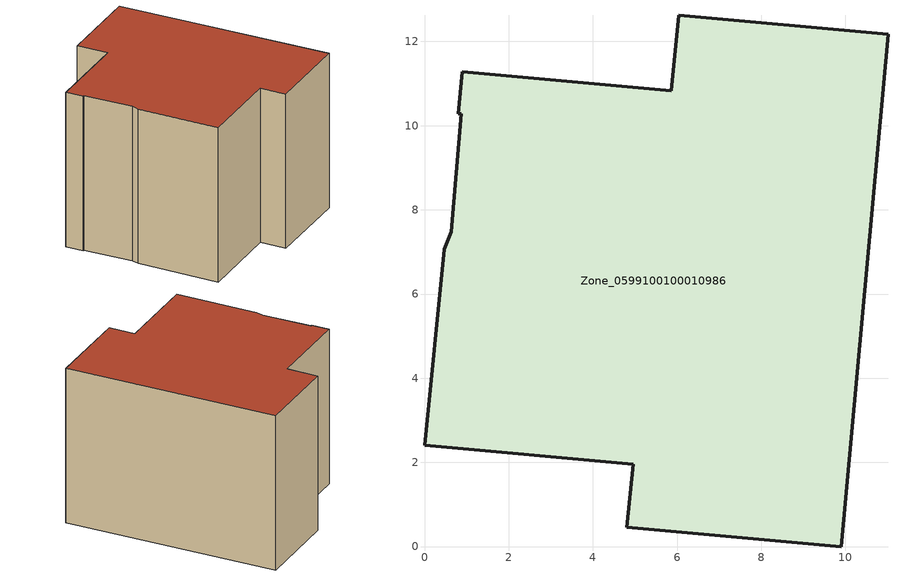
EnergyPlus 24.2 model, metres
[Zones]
Zone_0599100100010986
 floor ground (C_G): 0.63,7.48 0.87,10.28 0.8,10.29 0.9,11.28 5.86,10.83 6.04,12.62 11.01,12.17 9.9,0 4.81,0.47 4.96,1.96 0,2.41 0.47,7.07 z0
 wall outside (C_F): 0.8,10.29 0.87,10.28 0.63,7.48 0.47,7.07 0,2.41 4.96,1.96 4.81,0.47 9.9,0 11.01,12.17 6.04,12.62 5.86,10.83 0.9,11.28 0.8,10.29 z0:9.1
 roof outside (C_R): 0.87,10.28 0.63,7.48 0.47,7.07 0,2.41 4.96,1.96 4.81,0.47 9.9,0 11.01,12.17 6.04,12.62 5.86,10.83 0.9,11.28 0.8,10.29 z9.1
[BUILDING]
Pand.0599100100010986: North Axis=0; Terrain=City; Loads Convergence Tolerance Value=0.04; Temperature Convergence Tolerance Value=0.4; Solar Distribution=FullExterior; Maximum Number of Warmup Days=25; Minimum Number of Warmup Days=1
[Site:Location]
Rotterdam.The.Hague.AP_ZH_NLD Design_Conditions: Latitude=51.96; Longitude=4.45; Time Zone=1; Elevation=-4.5
[SITE:GROUNDTEMPERATURE:BUILDINGSURFACE]
18, 18, 18, 18, 18, 18, 18, 18, 18, 18, 18, 18
[MATERIAL] Thermal Absorptance=0.9; Solar Absorptance=0.7; Visible Absorptance=0.7
Name | Roughness | Thickness | Conductivity | Density | Specific Heat
G.TC.2015-2018 | MediumSmooth | 0.15 | 0.0428571 | 540 | 1210
F.TC.2015-2018 | Rough | 0.3 | 0.0666667 | 1920 | 840
R.TC.2015-2018 | MediumRough | 0.2 | 0.0333333 | 1500 | 1000
[CONSTRUCTION]
C_G: G.TC.2015-2018
C_F: F.TC.2015-2018
C_R: R.TC.2015-2018
[ZONE]
Zone_0599100100010986: Type=1; Multiplier=1; Ceiling Height=Autocalculate; Volume=Autocalculate; Floor Area=autocalculate; Part of Total Floor Area=Yes
[ZONEINFILTRATION:DESIGNFLOWRATE]
Infil_Zone_0599100100010986: Zone or ZoneList or Space or SpaceList=Zone_0599100100010986; Schedule=AlwaysOn; Design Flow Rate Calculation Method=Flow/Area; Flow Rate per Floor Area=0.0015; Constant Term Coefficient=1; Temperature Term Coefficient=0; Velocity Term Coefficient=0; Velocity Squared Term Coefficient=0
[HVACTEMPLATE:ZONE:IDEALLOADSAIRSYSTEM]
Zone_0599100100010986: Maximum Heating Supply Air Temperature=50; Minimum Cooling Supply Air Temperature=13; Maximum Heating Supply Air Humidity Ratio=0.0156; Minimum Cooling Supply Air Humidity Ratio=0.0077; Heating Limit=NoLimit; Cooling Limit=NoLimit; Dehumidification Control Type=ConstantSensibleHeatRatio; Cooling Sensible Heat Ratio=0.7; Dehumidification Setpoint=60; Humidification Control Type=None; Humidification Setpoint=30; Outdoor Air Method=None; Outdoor Air Flow Rate per Person=0.00944; Outdoor Air Flow Rate per Zone Floor Area=0; Outdoor Air Flow Rate per Zone=0; Demand Controlled Ventilation Type=None; Outdoor Air Economizer Type=NoEconomizer; Heat Recovery Type=None; Sensible Heat Recovery Effectiveness=0.7; Latent Heat Recovery Effectiveness=0.65
[ZONECONTROL:THERMOSTAT]
ThermostatControl_Zone_0599100100010986: Zone or ZoneList=Zone_0599100100010986; Control Type Schedule=DualSetpointControlType; Control 1=Thermostat_Zone_0599100100010986; Temperature Difference Between Cutout And Setpoint=0
[THERMOSTATSETPOINT:DUALSETPOINT]
Thermostat_Zone_0599100100010986: Heating Setpoint Temperature Schedule=HeatingSetpoint_Zone_0599100100010986; Cooling Setpoint Temperature Schedule=CoolingSetpoint_Zone_0599100100010986
[SCHEDULE:COMPACT]
HeatingSetpoint_Zone_0599100100010986: Through: 12/31, For: AllDays, Until: 24:00, 21
CoolingSetpoint_Zone_0599100100010986: Through: 12/31, For: AllDays, Until: 24:00, 24
DualSetpointControlType: Through: 12/31, For: AllDays, Until: 24:00, 4
AlwaysOn: Through: 12/31, For: AllDays, Until: 24:00, 1
